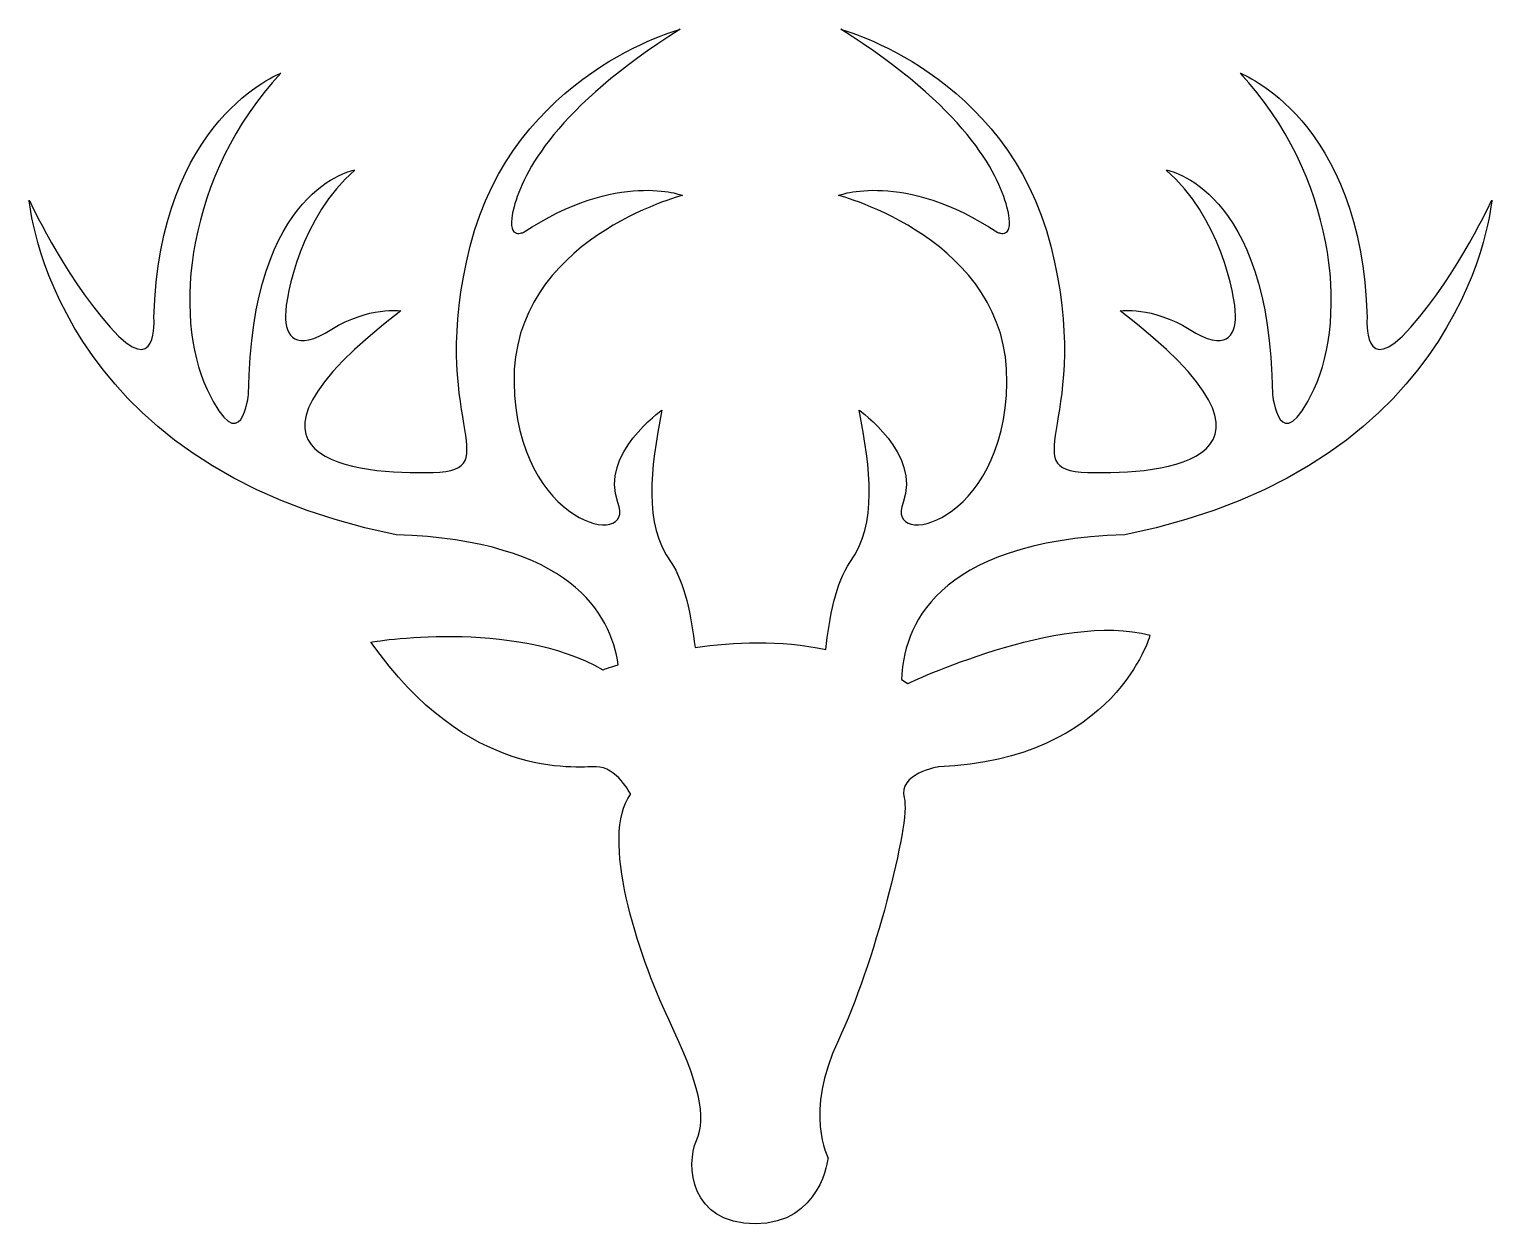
# Model space of a CAD drawing. Header units: centimetres. Extents: x -12.8 to 12.8, y -10.5 to 10.5.
import ezdxf

# ---------------------------------------------------------------- set-up
doc = ezdxf.new("R2010")
doc.units = ezdxf.units.CM
doc.header["$MEASUREMENT"] = 0
doc.layers.add('Layer 1', color=7, linetype='Continuous')

msp = doc.modelspace()

# ---------------------------------------------------------------- linework, layer by layer
at = {"layer": 'Layer 1'}
msp.add_open_spline([(6.38227, 1.59708), (12.45104, 2.81072), (12.81522, 7.46358), (12.81522, 7.46358), (12.81522, 7.46358), (12.81522, 7.46358), (12.24875, 6.20953), (11.39906, 5.2383), (11.39906, 5.2383), (10.54943, 4.26728), (10.63026, 5.40004), (10.63026, 5.40004), (10.63026, 5.40004), (10.54943, 8.87965), (8.40519, 9.68883), (8.40519, 9.68883), (8.40519, 9.68883), (10.064, 7.90855), (10.30683, 5.4406), (9.6998, 4.14586), (9.6998, 4.14586), (9.09295, 2.85144), (8.97153, 4.06487), (8.97153, 4.06487), (8.97153, 4.06487), (8.93115, 7.7063), (7.11045, 7.98951), (7.11045, 7.98951), (7.11045, 7.98951), (8.04096, 7.18039), (8.32409, 5.80461), (8.32409, 5.44059), (8.32409, 5.44059), (8.32409, 5.0765), (8.16243, 4.79329), (7.51507, 5.19783), (7.51507, 5.19783), (6.86774, 5.60251), (6.30129, 5.52142), (6.30129, 5.52142), (6.30129, 5.52142), (9.74026, 2.89186), (7.07006, 2.64905), (5.73506, 2.68937), (5.73506, 2.68937), (4.39979, 2.7299), (5.85613, 3.61996), (5.08762, 6.65431), (5.08762, 6.65431), (4.31899, 9.6888), (1.40593, 10.45747), (1.40593, 10.45747), (1.40593, 10.45747), (3.59062, 9.08195), (4.15709, 7.94893), (4.31902, 7.34208), (4.31902, 7.34208), (4.48063, 6.73521), (4.15712, 6.89729), (4.15712, 6.89729), (4.15712, 6.89729), (2.49839, 7.98952), (1.36545, 7.54459), (1.36545, 7.54459), (1.36545, 7.54459), (1.36545, 7.54459), (4.35929, 6.77574), (4.31902, 4.26728), (4.31902, 4.26728), (4.2783, 1.75887), (2.17468, 1.31395), (2.49832, 2.16358), (2.49832, 2.16358), (2.82185, 3.01313), (1.7296, 3.78177), (1.7296, 3.78177), (1.7296, 3.78177), (1.93179, 2.72992), (2.05326, 1.79933), (1.56773, 1.11175), (1.56773, 1.11175), (1.32611, 0.76909), (1.20456, 0.13565), (1.14363, -0.414), (1.14363, -0.414), (0.34816, -0.24445), (-0.46837, -0.28012), (-1.14771, -0.37863), (-1.14771, -0.37863), (-1.21005, 0.16263), (-1.33096, 0.77622), (-1.56774, 1.11177), (-1.56774, 1.11177), (-2.05325, 1.79934), (-1.93183, 2.72991), (-1.72953, 3.78179), (-1.72953, 3.78179), (-1.72953, 3.78179), (-2.82192, 3.01307), (-2.49838, 2.1636), (-2.49838, 2.1636), (-2.17461, 1.31402), (-4.27847, 1.75889), (-4.31903, 4.2673), (-4.31903, 4.2673), (-4.35941, 6.77576), (-1.36543, 7.54461), (-1.36543, 7.54461), (-1.36543, 7.54461), (-1.36543, 7.54461), (-2.49838, 7.98956), (-4.15702, 6.89731), (-4.15702, 6.89731), (-4.15702, 6.89731), (-4.48063, 6.73523), (-4.31902, 7.3421), (-4.31902, 7.3421), (-4.15702, 7.94895), (-3.59057, 9.08189), (-1.40593, 10.45749), (-1.40593, 10.45749), (-1.40593, 10.45749), (-4.31902, 9.68882), (-5.08766, 6.65432), (-5.08766, 6.65432), (-5.85633, 3.61997), (-4.39977, 2.72991), (-5.73502, 2.68938), (-5.73502, 2.68938), (-7.07021, 2.64906), (-9.74041, 2.89181), (-6.30136, 5.52143), (-6.30136, 5.52143), (-6.30136, 5.52143), (-6.8677, 5.60252), (-7.51514, 5.19784), (-7.51514, 5.19784), (-8.16258, 4.79329), (-8.32426, 5.07642), (-8.32426, 5.4406), (-8.32426, 5.4406), (-8.32426, 5.80464), (-8.04092, 7.18042), (-7.11048, 7.98952), (-7.11048, 7.98952), (-7.11048, 7.98952), (-8.93124, 7.70631), (-8.97164, 4.06488), (-8.97164, 4.06488), (-8.97164, 4.06488), (-9.09298, 2.85137), (-9.69991, 4.14587), (-9.69991, 4.14587), (-10.30696, 5.4406), (-10.06413, 7.90853), (-8.40527, 9.6888), (-8.40527, 9.6888), (-8.40527, 9.6888), (-10.54956, 8.87957), (-10.63042, 5.40001), (-10.63042, 5.40001), (-10.63042, 5.40001), (-10.54959, 4.26725), (-11.39911, 5.23827), (-11.39911, 5.23827), (-12.24879, 6.20951), (-12.81521, 7.46355), (-12.81521, 7.46355), (-12.81521, 7.46355), (-12.81521, 7.46355), (-12.45112, 2.81069), (-6.38234, 1.59705), (-6.38234, 1.59705), (-3.33638, 1.49312), (-2.61922, 0.21632), (-2.49482, -0.68088), (-2.49482, -0.68088), (-2.66497, -0.73327), (-2.76128, -0.76965), (-2.76128, -0.76965), (-2.76128, -0.76965), (-4.33931, 0.1407), (-6.82742, -0.2844), (-6.82742, -0.2844), (-6.82742, -0.2844), (-5.12824, -2.71163), (-3.24679, -2.46901), (-2.88277, -2.46901), (-2.88277, -2.46901), (-2.51854, -2.46901), (-2.27579, -2.95439), (-2.27579, -2.95439), (-2.27579, -2.95439), (-2.82213, -3.68263), (-2.15458, -5.74617), (-1.60819, -6.8993), (-1.60819, -6.8993), (-1.06214, -8.0522), (-0.94067, -8.59837), (-1.12276, -9.02316), (-1.12276, -9.02316), (-1.30477, -9.448), (-1.2441, -10.47982), (-0.09118, -10.47982), (-0.09118, -10.47982), (1.06193, -10.47982), (1.18329, -9.32663), (1.18329, -9.32663), (1.18329, -9.32663), (1.18329, -9.32663), (0.7585, -8.53783), (1.36538, -7.26322), (1.36538, -7.26322), (1.97223, -5.98875), (2.63983, -3.43996), (2.51841, -3.01507), (2.51841, -3.01507), (2.39707, -2.59049), (3.12534, -2.46894), (3.12534, -2.46894), (3.12534, -2.46894), (6.22057, -2.34739), (6.82731, -0.16278), (6.82731, -0.16278), (6.82731, -0.16278), (5.24957, 0.26185), (2.57919, -1.01246), (2.57919, -1.01246), (2.57919, -1.01246), (2.54426, -0.98838), (2.50876, -0.96534), (2.47325, -0.94272), (2.47325, -0.94272), (2.49654, -0.05734), (3.02439, 1.48238), (6.38227, 1.59708)], degree=3, knots=[0, 0, 0, 0, 0.01666667, 0.01666667, 0.01666667, 0.01666667, 0.03333333, 0.03333333, 0.03333333, 0.03333333, 0.05, 0.05, 0.05, 0.05, 0.06666667, 0.06666667, 0.06666667, 0.06666667, 0.08333333, 0.08333333, 0.08333333, 0.08333333, 0.1, 0.1, 0.1, 0.1, 0.11666667, 0.11666667, 0.11666667, 0.11666667, 0.13333333, 0.13333333, 0.13333333, 0.13333333, 0.15, 0.15, 0.15, 0.15, 0.16666667, 0.16666667, 0.16666667, 0.16666667, 0.18333333, 0.18333333, 0.18333333, 0.18333333, 0.2, 0.2, 0.2, 0.2, 0.21666667, 0.21666667, 0.21666667, 0.21666667, 0.23333333, 0.23333333, 0.23333333, 0.23333333, 0.25, 0.25, 0.25, 0.25, 0.26666667, 0.26666667, 0.26666667, 0.26666667, 0.28333333, 0.28333333, 0.28333333, 0.28333333, 0.3, 0.3, 0.3, 0.3, 0.31666667, 0.31666667, 0.31666667, 0.31666667, 0.33333333, 0.33333333, 0.33333333, 0.33333333, 0.35, 0.35, 0.35, 0.35, 0.36666667, 0.36666667, 0.36666667, 0.36666667, 0.38333333, 0.38333333, 0.38333333, 0.38333333, 0.4, 0.4, 0.4, 0.4, 0.41666667, 0.41666667, 0.41666667, 0.41666667, 0.43333333, 0.43333333, 0.43333333, 0.43333333, 0.45, 0.45, 0.45, 0.45, 0.46666667, 0.46666667, 0.46666667, 0.46666667, 0.48333333, 0.48333333, 0.48333333, 0.48333333, 0.5, 0.5, 0.5, 0.5, 0.51666667, 0.51666667, 0.51666667, 0.51666667, 0.53333333, 0.53333333, 0.53333333, 0.53333333, 0.55, 0.55, 0.55, 0.55, 0.56666667, 0.56666667, 0.56666667, 0.56666667, 0.58333333, 0.58333333, 0.58333333, 0.58333333, 0.6, 0.6, 0.6, 0.6, 0.61666667, 0.61666667, 0.61666667, 0.61666667, 0.63333333, 0.63333333, 0.63333333, 0.63333333, 0.65, 0.65, 0.65, 0.65, 0.66666667, 0.66666667, 0.66666667, 0.66666667, 0.68333333, 0.68333333, 0.68333333, 0.68333333, 0.7, 0.7, 0.7, 0.7, 0.71666667, 0.71666667, 0.71666667, 0.71666667, 0.73333333, 0.73333333, 0.73333333, 0.73333333, 0.75, 0.75, 0.75, 0.75, 0.76666667, 0.76666667, 0.76666667, 0.76666667, 0.78333333, 0.78333333, 0.78333333, 0.78333333, 0.8, 0.8, 0.8, 0.8, 0.81666667, 0.81666667, 0.81666667, 0.81666667, 0.83333333, 0.83333333, 0.83333333, 0.83333333, 0.85, 0.85, 0.85, 0.85, 0.86666667, 0.86666667, 0.86666667, 0.86666667, 0.88333333, 0.88333333, 0.88333333, 0.88333333, 0.9, 0.9, 0.9, 0.9, 0.91666667, 0.91666667, 0.91666667, 0.91666667, 0.93333333, 0.93333333, 0.93333333, 0.93333333, 0.95, 0.95, 0.95, 0.95, 0.96666667, 0.96666667, 0.96666667, 0.96666667, 1, 1, 1, 1], dxfattribs=at)

doc.saveas('drawing.dxf')
